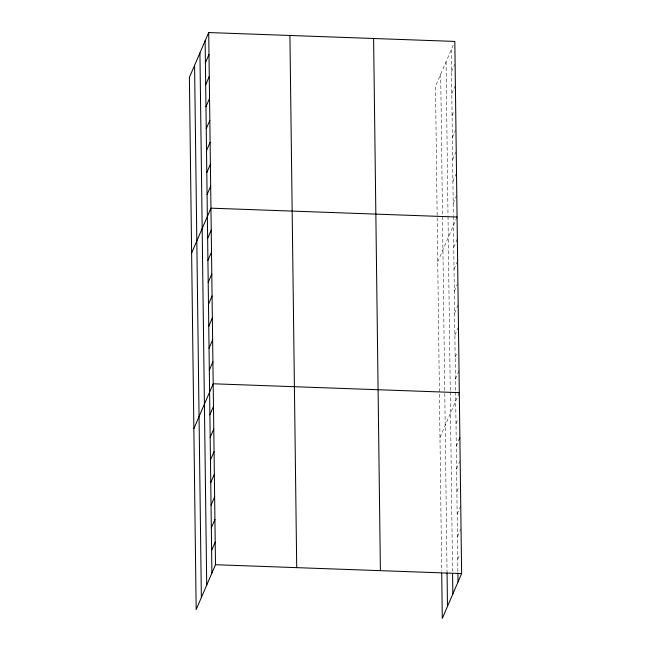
<?xml version="1.0" encoding="UTF-8"?>
<svg xmlns="http://www.w3.org/2000/svg" width="651" height="651" viewBox="0 0 651 651"><rect width="100%" height="100%" fill="white"/><g stroke="black" fill="none" stroke-linecap="round" stroke-linejoin="round"><path stroke-width="0.49" stroke-dasharray="3.25 2.44" d="M453.234 45.122L435.503 86.282L441.687 571.252M451.517 71.7L454.707 64.294M451.794 93.654L454.984 86.249M452.079 115.601L454.072 110.979M452.355 137.556L455.545 130.151M452.64 159.511L455.83 152.098M452.917 181.458L456.506 173.125M453.202 203.413L456.384 196.008M437.741 261.897L456.668 217.955M453.755 247.315L457.344 238.982M454.04 269.27L457.23 261.865M454.317 291.217L457.507 283.812M454.601 313.172L458.19 304.839M454.878 335.127L458.068 327.713M455.155 357.074L457.148 352.443M455.44 379.028L459.028 370.696M439.986 437.513L458.906 393.57M456.009 423.598L458.003 418.967M456.294 446.212L459.085 439.734M456.587 468.834L459.777 461.421M456.872 491.448L458.865 486.818M457.165 514.062L460.745 505.729M457.45 536.684L460.639 529.279M457.734 559.299L459.728 554.668M451.241 49.745L453.348 215.383M453.365 216.384L455.594 390.999M455.602 392L457.897 572.083M446.049 61.804L448.002 215.465M448.018 216.466L450.248 391.08M450.256 392.081L452.543 571.358M440.694 74.23L444.755 392.529M444.771 393.529L447.042 571.977"/><path stroke-width="0.98" d="M208.711 32.55L189.384 77.412L196.171 609.58L215.497 564.718L208.711 32.55L454.829 41.42L461.616 573.588L442.289 618.45L441.712 573.214M205.399 62.83L208.987 54.505M205.683 84.785L209.264 76.452M205.96 106.74L209.549 98.407M206.237 128.686L209.825 120.354M206.522 150.641L210.11 142.309M206.798 172.596L210.387 164.264M207.083 194.543L210.672 186.21M191.622 253.027L210.948 208.165L457.067 217.035M207.636 238.445L211.225 230.12M207.921 260.4L211.51 252.067M208.198 282.355L211.787 274.022M208.483 304.302L212.071 295.969M208.759 326.257L212.348 317.924M209.036 348.212L212.625 339.879M209.321 370.159L212.91 361.826M193.868 428.643L213.186 383.781L459.305 392.651M209.891 414.728L213.479 406.395M210.175 437.35L213.764 429.017M210.468 459.964L214.057 451.631M210.753 482.578L214.342 474.245M211.046 505.2L214.635 496.868M211.331 527.815L214.92 519.482M211.616 550.429L215.204 542.104M459.085 439.734L459.883 437.879M215.497 564.718L461.616 573.588M457.913 573.067L458.027 581.913M452.567 573.319L452.836 593.972M447.058 572.961L447.481 606.39M373.609 38.49L380.396 570.658M289.923 35.48L296.718 567.639M205.122 40.883L211.909 573.051M199.93 52.934L206.717 585.103M194.576 65.36L201.362 597.528"/></g></svg>
